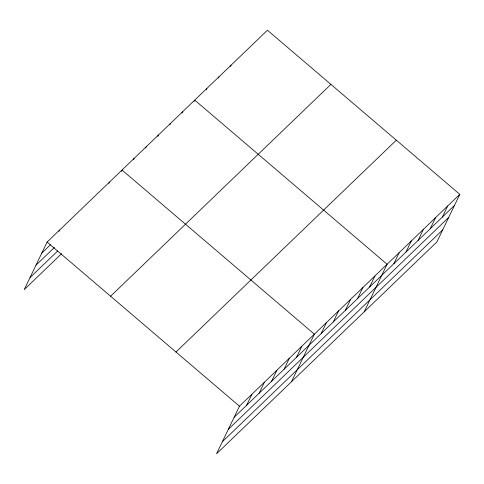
<?xml version="1.0" encoding="UTF-8"?>
<svg xmlns="http://www.w3.org/2000/svg" width="484" height="484" viewBox="0 0 484 484"><rect width="100%" height="100%" fill="white"/><g stroke="black" fill="none" stroke-linecap="round" stroke-linejoin="round"><path stroke-width="0.73" d="M459.8 194.35L239.459 406.197L216.56 453.786L436.895 241.939L459.8 194.35L267.44 30.214L47.105 242.061L24.2 289.65L61.656 253.64M58.963 231.364L59.586 230.057M108.906 183.345L109.535 182.038M121.393 171.336L122.016 170.035L314.376 334.166L291.471 381.755M133.511 159.684L134.135 158.383M145.63 148.031L146.259 146.731M157.748 136.385L158.377 135.078M169.866 124.733L170.495 123.426M181.984 113.081L182.613 111.774M194.102 101.428L194.731 100.121L387.085 264.258L364.186 311.847M206.22 89.776L206.849 88.475M218.338 78.124L218.968 76.823M230.457 66.471L231.086 65.171M246.616 405.271L251.946 394.194M259.097 393.268L264.433 382.185M271.584 381.265L276.921 370.181M284.072 369.256L289.402 358.178M296.559 357.252L301.889 346.175M321.164 333.597L326.494 322.513M333.282 321.945L338.612 310.867M345.401 310.292L350.731 299.215M357.519 298.64L362.849 287.563M369.637 286.988L374.967 275.91M393.873 263.683L399.209 252.606M405.991 252.037L411.327 240.953M418.109 240.385L423.446 229.301M430.228 228.732L435.564 217.649M442.352 217.08L447.682 206.002M41.769 253.144L50.457 244.789M35.973 265.19L54.432 247.445M29.996 277.604L57.687 250.984M110.582 296.226L330.923 84.379M175.982 352.031L396.323 140.185M234.129 417.275L454.47 205.428M228.327 429.326L448.668 217.473M222.356 441.741L442.697 229.888M47.105 242.061L239.459 406.197"/></g></svg>
